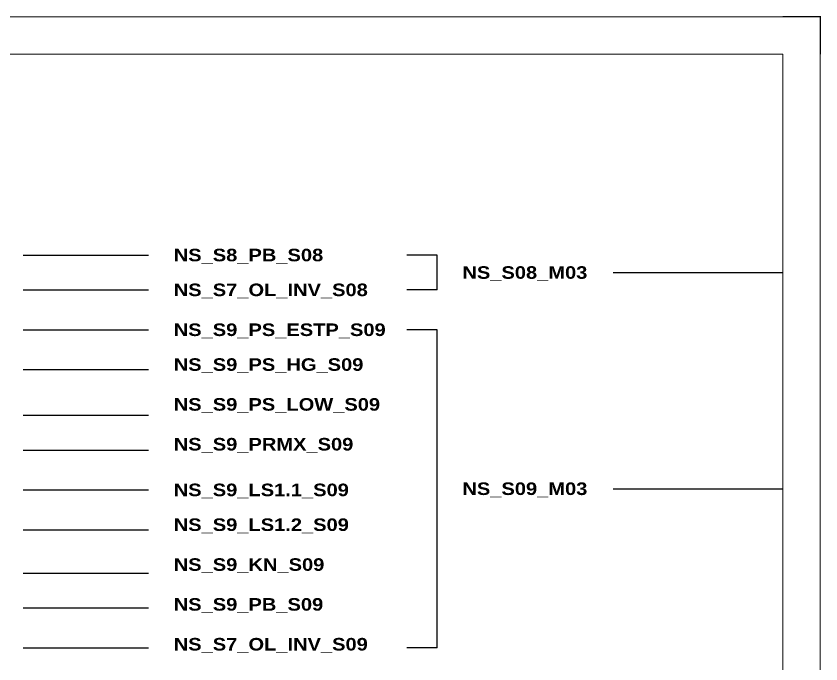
# Model space of a CAD drawing. Header units: centimetres. Extents: x 17259 to 54652, y 10858 to 53453.
# Drawn here: x 20335 to 23541, y 42419 to 44999 of the extents above; entities that cross this region are included whole.
import ezdxf
from ezdxf.enums import TextEntityAlignment as Align

# ---------------------------------------------------------------- set-up
doc = ezdxf.new("R2010")
doc.units = ezdxf.units.CM
doc.header["$MEASUREMENT"] = 0
doc.layers.add('Etiket-Line-L', color=7, linetype='Continuous')
doc.layers.add('EtIket-Line-S', color=2, linetype='Continuous')
doc.styles.add('Bold', font='ariblk.ttf', dxfattribs={"height": 25.4})

# ---------------------------------------------------------------- blocks, each defined once
blk = doc.blocks.new('x5 Out Line')
at = {"const_width": 0.3}
blk.add_lwpolyline([(405.45, 277.06), (405.45, 286.71), (395.8, 286.71)], dxfattribs=at)
at = {"lineweight": 15}
blk.add_lwpolyline([(395.8, 9.65), (395.8, 277.06), (9.65, 277.06), (9.65, 9.65)], close=True, dxfattribs=at)
at = {"layer": 'EtIket-Line-S', "lineweight": 9, "ltscale": 0.5}
blk.add_lwpolyline([(0, 0), (405.45, 0), (405.45, 286.71), (0, 286.71)], close=True, dxfattribs=at)

msp = doc.modelspace()

# ---------------------------------------------------------------- linework, layer by layer
at = {"color": 146, "ltscale": 50, "true_color": 0x105689}
for p, q in [((20362.9, 44046.8), (20862.9, 44046.8)), ((22012.9, 44046.8), (21891, 44046.8)), ((22012.9, 43908.2), (22012.9, 44046.8)), ((22712.9, 43977.5), (23389.3, 43977.5)), ((20362.9, 43908.2), (20862.9, 43908.2)), ((22012.9, 43908.2), (21891, 43908.2)), ((20362.9, 43749.6), (20862.9, 43749.6)), ((22012.9, 43749.6), (21891, 43749.6)), ((22012.9, 42483.5), (22012.9, 43749.6)), ((20362.9, 43590.9), (20862.9, 43590.9)), ((20362.9, 43409), (20862.9, 43409)), ((20362.9, 43270.4), (20862.9, 43270.4)), ((20362.9, 43111.8), (20862.9, 43111.8)), ((22712.9, 43116.5), (23389.3, 43116.5)), ((20362.9, 42953.1), (20862.9, 42953.1)), ((20362.9, 42780.7), (20862.9, 42780.7)), ((20362.9, 42642.1), (20862.9, 42642.1)), ((20362.9, 42483.5), (20862.9, 42483.5)), ((22012.9, 42483.5), (21891, 42483.5))]:
    msp.add_line(p, q, dxfattribs=at)

# ---------------------------------------------------------------- block references
at = {"layer": 'Etiket-Line-L', "lineweight": 0, "xscale": 15.48351216233742, "yscale": 15.48351216233742, "zscale": 15.48351216233742}
msp.add_blockref('x5 Out Line', (17260.9, 40557), dxfattribs=at)

# ---------------------------------------------------------------- texts
at = {"ltscale": 500, "style": 'Bold'}
for s, p in [('NS_S8_PB_S08', (20962.9, 44047.1)), ('NS_S08_M03', (22112.9, 43977.5)), ('NS_S7_OL_INV_S08', (20962.9, 43908.5)), ('NS_S9_PS_ESTP_S09', (20962.9, 43749.6)), ('NS_S9_PS_HG_S09', (20962.9, 43611)), ('NS_S9_PS_LOW_S09', (20962.9, 43452.3)), ('NS_S9_PRMX_S09', (20962.9, 43293.7)), ('NS_S9_LS1.1_S09', (20962.9, 43111.8)), ('NS_S09_M03', (22112.9, 43116.5)), ('NS_S9_LS1.2_S09', (20962.9, 42973.2)), ('NS_S9_KN_S09', (20962.9, 42814.5)), ('NS_S9_PB_S09', (20962.9, 42655.9)), ('NS_S7_OL_INV_S09', (20962.9, 42497.2))]:
    msp.add_text(s, height=50, dxfattribs=at).set_placement(p, align=Align.MIDDLE_LEFT)

doc.saveas('drawing.dxf')
